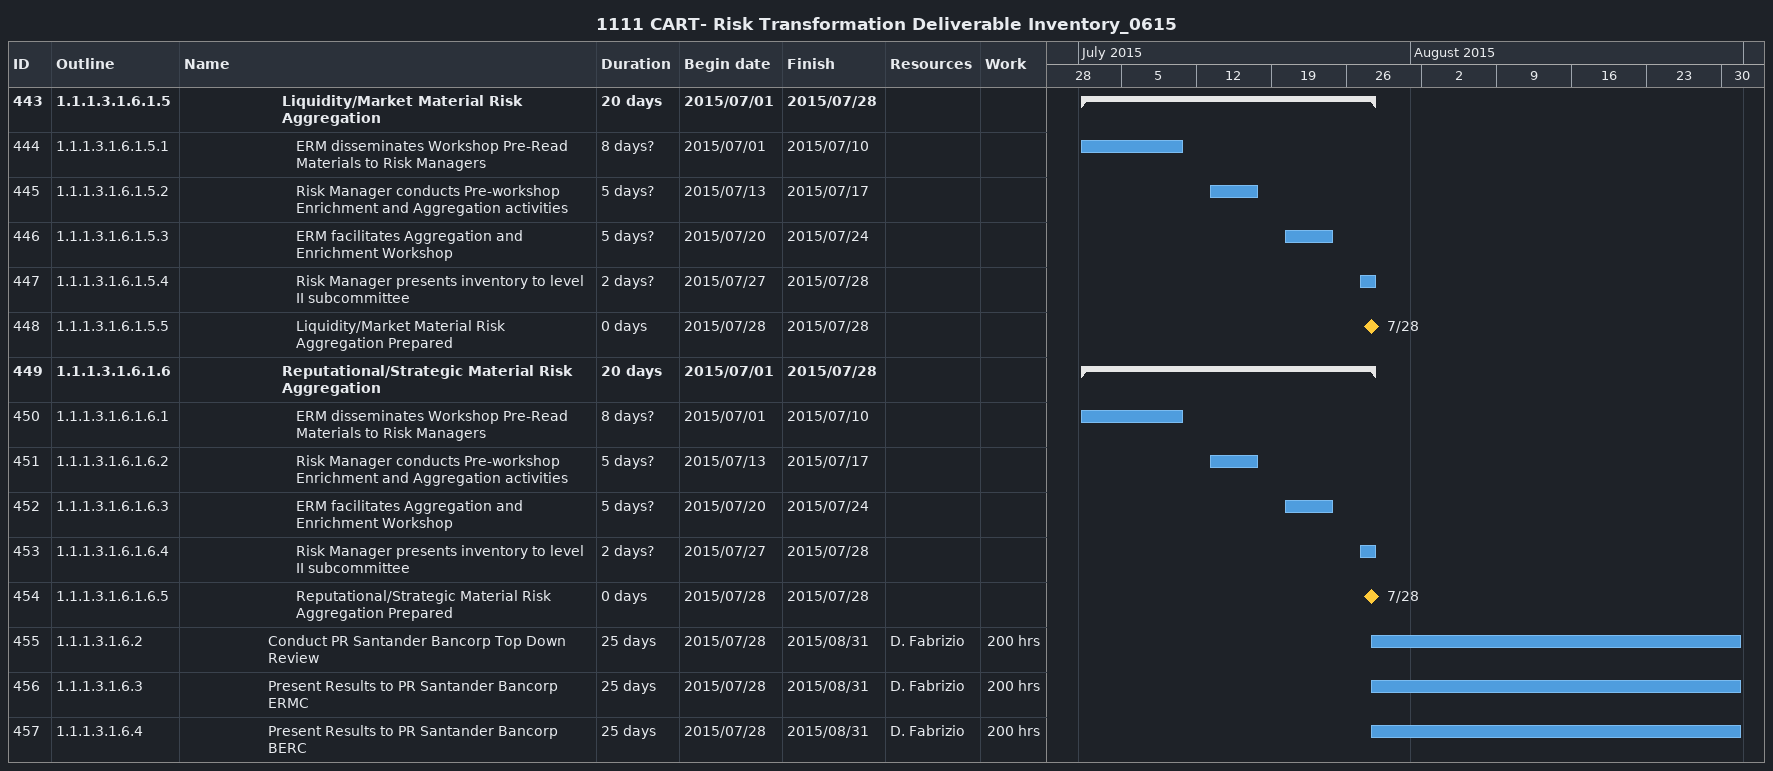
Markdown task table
1111 CART- Risk Transformation Deliverable Inventory_0615

| ID | WBS | Task | Duration | Start | Finish | Resources | Work (h) |
|---|---|---|---|---|---|---|---|
| 443 | 1.1.1.3.1.6.1.5 | **Liquidity/Market Material Risk Aggregation** | 20d | 2015-07-01 | 2015-07-28 |  |  |
| 444 | 1.1.1.3.1.6.1.5.1 | ERM disseminates Workshop Pre-Read Materials to Risk Managers | 8d? | 2015-07-01 | 2015-07-10 |  |  |
| 445 | 1.1.1.3.1.6.1.5.2 | Risk Manager conducts Pre-workshop Enrichment and Aggregation activities | 5d? | 2015-07-13 | 2015-07-17 |  |  |
| 446 | 1.1.1.3.1.6.1.5.3 | ERM facilitates Aggregation and Enrichment Workshop | 5d? | 2015-07-20 | 2015-07-24 |  |  |
| 447 | 1.1.1.3.1.6.1.5.4 | Risk Manager presents inventory to level II subcommittee | 2d? | 2015-07-27 | 2015-07-28 |  |  |
| 448 | 1.1.1.3.1.6.1.5.5 | Liquidity/Market Material Risk Aggregation Prepared | 0d | 2015-07-28 | 2015-07-28 |  |  |
| 449 | 1.1.1.3.1.6.1.6 | **Reputational/Strategic Material Risk Aggregation** | 20d | 2015-07-01 | 2015-07-28 |  |  |
| 450 | 1.1.1.3.1.6.1.6.1 | ERM disseminates Workshop Pre-Read Materials to Risk Managers | 8d? | 2015-07-01 | 2015-07-10 |  |  |
| 451 | 1.1.1.3.1.6.1.6.2 | Risk Manager conducts Pre-workshop Enrichment and Aggregation activities | 5d? | 2015-07-13 | 2015-07-17 |  |  |
| 452 | 1.1.1.3.1.6.1.6.3 | ERM facilitates Aggregation and Enrichment Workshop | 5d? | 2015-07-20 | 2015-07-24 |  |  |
| 453 | 1.1.1.3.1.6.1.6.4 | Risk Manager presents inventory to level II subcommittee | 2d? | 2015-07-27 | 2015-07-28 |  |  |
| 454 | 1.1.1.3.1.6.1.6.5 | Reputational/Strategic Material Risk Aggregation Prepared | 0d | 2015-07-28 | 2015-07-28 |  |  |
| 455 | 1.1.1.3.1.6.2 | Conduct PR Santander Bancorp Top Down Review | 25d | 2015-07-28 | 2015-08-31 | D. Fabrizio | 200 |
| 456 | 1.1.1.3.1.6.3 | Present Results to PR Santander Bancorp ERMC | 25d | 2015-07-28 | 2015-08-31 | D. Fabrizio | 200 |
| 457 | 1.1.1.3.1.6.4 | Present Results to PR Santander Bancorp BERC | 25d | 2015-07-28 | 2015-08-31 | D. Fabrizio | 200 |
